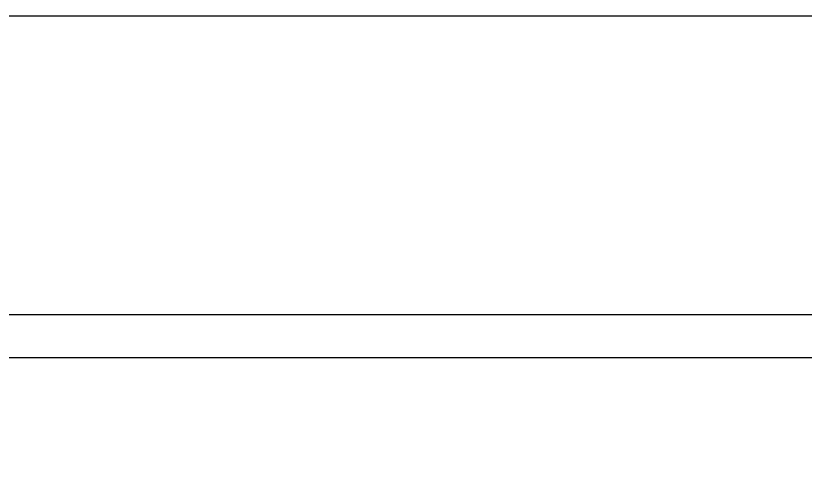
# Model space of a CAD drawing. Header units: millimetres. Extents: x -27408 to 60590, y 623 to 42257.
# Drawn here: x 58396.34 to 58405.38, y 17682.85 to 17688.07 of the extents above; entities that cross this region are included whole.
import ezdxf

# ---------------------------------------------------------------- set-up
doc = ezdxf.new("R2010")
doc.units = ezdxf.units.MM
doc.header["$LTSCALE"] = 100
doc.header["$MEASUREMENT"] = 0
doc.layers.get('0').update_dxf_attribs({"linetype": 'CONTINUOUS'})
for name, color, linetype in [('ELE7 (0.07)', 8, 'CONTINUOUS'), ('ELE9', 9, 'CONTINUOUS'), ('OVERHEAD DOOR - ELE', 9, 'CONTINUOUS'), ('주차-화물', 251, 'CONTINUOUS')]:
    doc.layers.add(name, color=color, linetype=linetype)

# ---------------------------------------------------------------- blocks, each defined once
blk = doc.blocks.new('A$Ca9da7916')
at = {"layer": 'ELE7 (0.07)', "ltscale": 0.002}
blk.add_line((227, 7675), (227, 10125), dxfattribs=at)
at = {"layer": 'OVERHEAD DOOR - ELE', "ltscale": 0.002}
blk.add_line((27, 10125), (27, 7675), dxfattribs=at)
blk = doc.blocks.new('A$C9dd89177')
at = {"layer": '주차-화물', "ltscale": 0.1}
blk.add_lwpolyline([(-0.01, 0), (10999.99, 0), (10999.99, 3250), (-0.01, 3250), (-0.01, 0), (10999.99, 3250)], dxfattribs=at)
blk = doc.blocks.new('B2FF')
at = {"layer": 'ELE9', "color": 253, "ltscale": 0.1, "xscale": -1, "rotation": 270}
blk.add_blockref('A$Ca9da7916', (37262924.72, 564844.34), dxfattribs=at)
at = {"layer": 'ELE9', "color": 253, "ltscale": 0.1, "rotation": 90.00000000000001}
blk.add_blockref('A$C9dd89177', (37273299.72, 553896.35), dxfattribs=at)

msp = doc.modelspace()

# ---------------------------------------------------------------- block references
at = {"xscale": 0.01956471256889679, "yscale": 0.01956471256889679, "zscale": 0.01956471256889679}
msp.add_blockref('B2FF', (-670794.0735, 6632.6082), dxfattribs=at)

doc.saveas('drawing.dxf')
